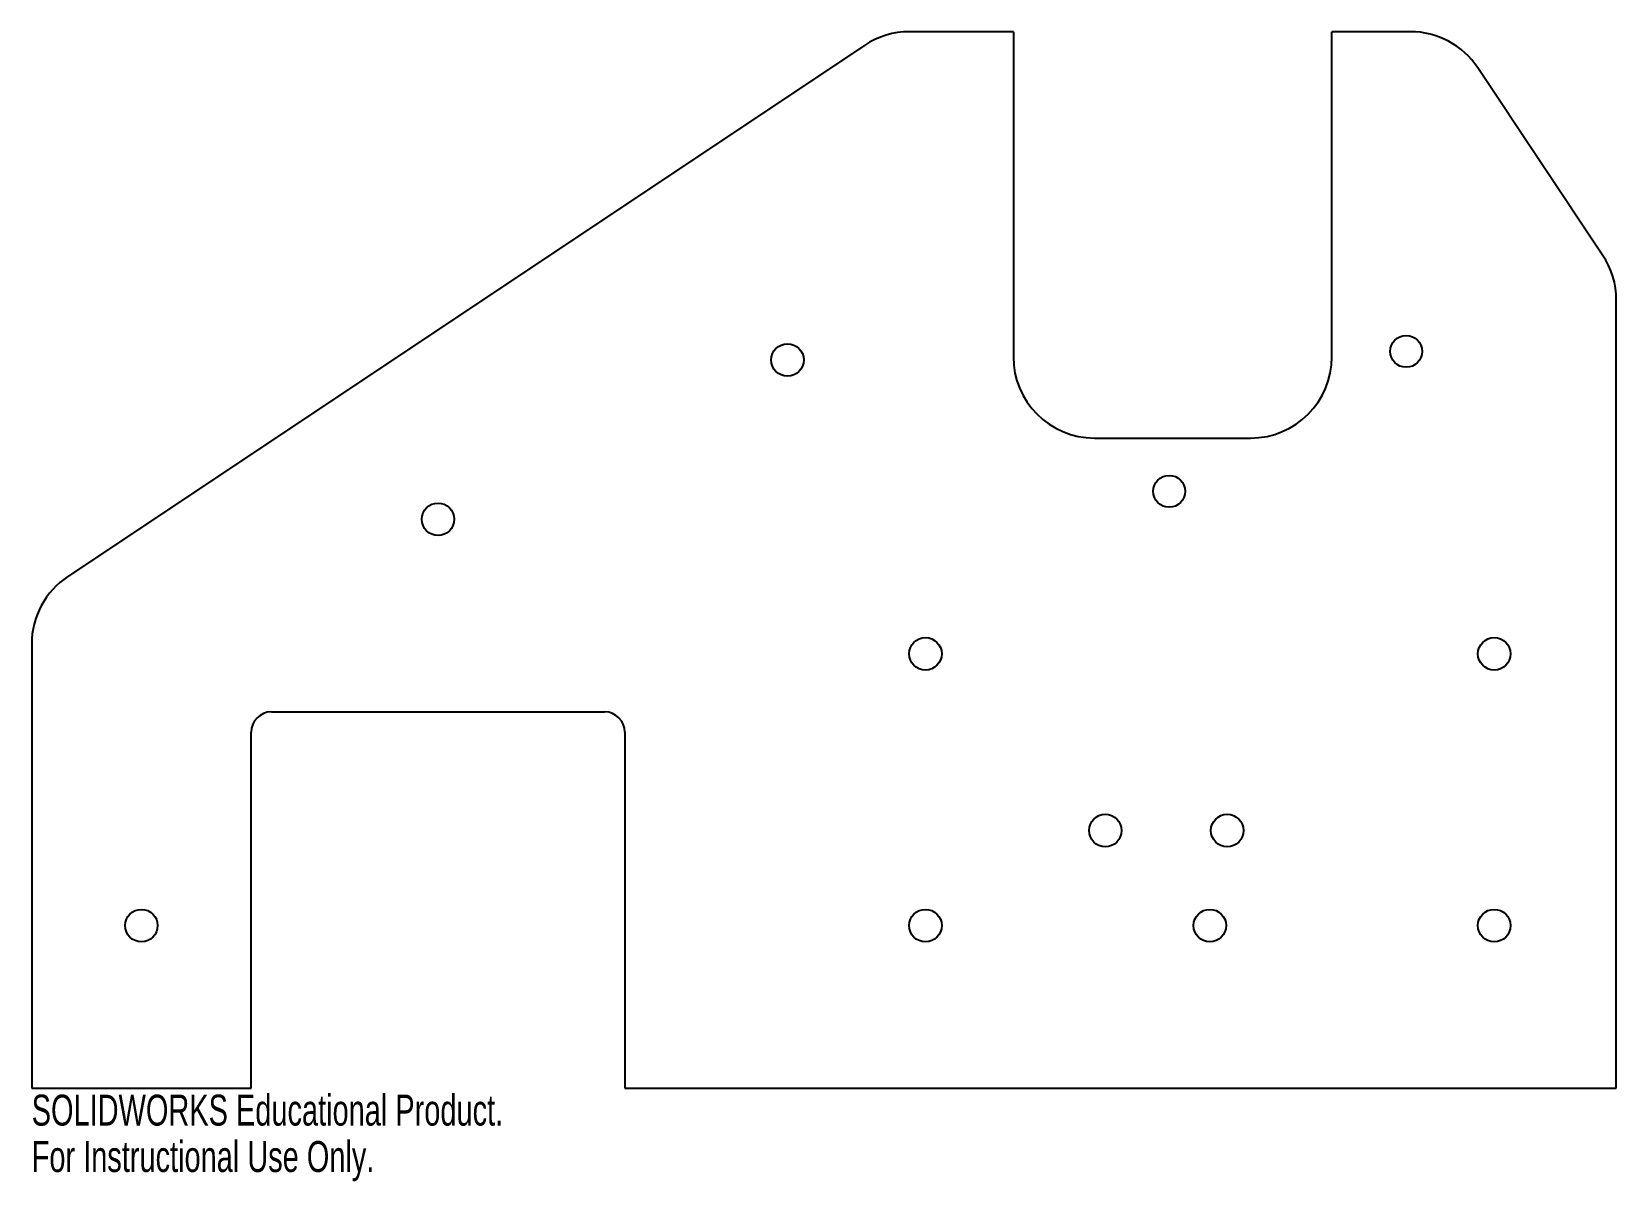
# Model space of a CAD drawing. Header units: inches. Extents: x -9.75 to 0, y -0.57 to 6.5.
import ezdxf

# ---------------------------------------------------------------- set-up
doc = ezdxf.new("R2010")
doc.units = ezdxf.units.IN
doc.header["$MEASUREMENT"] = 0
doc.styles.add('SLDTEXTSTYLE0', font='TXT', dxfattribs={"width": 0.7})

msp = doc.modelspace()

# ---------------------------------------------------------------- linework, layer by layer
at = {"color": 7, "linetype": 'Continuous', "lineweight": 25}
for p, q in [((-3.71, 6.5), (-4.3486, 6.5)), ((-3.71, 6.5), (-3.71, 4.5)), ((-1.2676, 6.5), (-1.75, 6.5)), ((-1.75, 4.5), (-1.75, 6.5)), ((-4.626, 6.416), (-9.5274, 3.1484)), ((-0.084, 5.126), (-0.8516, 6.2774)), ((0, 0), (0, 4.8486)), ((-3.21, 4), (-2.25, 4)), ((-9.75, 2.7324), (-9.75, 0)), ((-8.275, 2.315), (-6.225, 2.315)), ((-8.4, 0), (-8.4, 2.19)), ((-6.1, 2.19), (-6.1, 0)), ((-9.75, 0), (-8.4, 0)), ((-6.1, 0), (0, 0))]:
    msp.add_line(p, q, dxfattribs=at)
for centre, radius in [((-1.293, 4.533), 0.098), ((-5.1, 4.4801), 0.1), ((-2.751, 3.672), 0.098), ((-7.25, 3.5), 0.1), ((-4.251, 2.6721), 0.1), ((-0.751, 2.6721), 0.1), ((-3.1441, 1.5849), 0.1), ((-2.3941, 1.5849), 0.1), ((-9.075, 1), 0.1), ((-4.251, 1), 0.1), ((-2.501, 1), 0.1), ((-0.751, 1), 0.1)]:
    msp.add_circle(centre, radius, dxfattribs=at)
for centre, radius, start, end in [((-4.3486, 6), 0.5, 90, 123.69007), ((-1.2676, 6), 0.5, 33.69007, 90), ((-0.5, 4.8486), 0.5, 0, 33.69007), ((-3.21, 4.5), 0.5, 180, 270), ((-2.25, 4.5), 0.5, 270, 0), ((-9.25, 2.7324), 0.5, 123.69007, 180), ((-8.275, 2.19), 0.125, 90, 180), ((-6.225, 2.19), 0.125, 0, 90)]:
    msp.add_arc(centre, radius, start, end, dxfattribs=at)

# ---------------------------------------------------------------- texts
at = {"color": 7, "linetype": 'Continuous', "char_height": 0.1903, "attachment_point": 1, "style": 'SLDTEXTSTYLE0'}
for s, insert in [('SOLIDWORKS Educational Product.', (-9.75, -0.0401)), ('For Instructional Use Only.', (-9.75, -0.3256))]:
    msp.add_mtext(s, dxfattribs=dict(at, insert=insert))

doc.saveas('drawing.dxf')
